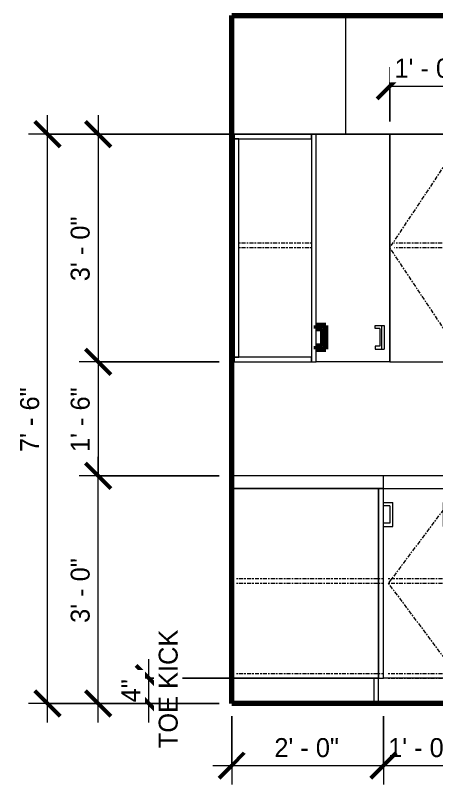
# Model space of a CAD drawing. Header units: inches. Extents: x 3011 to 5543, y -20 to 12119.
# Drawn here: x 5282.1 to 5348.5, y -12.8 to 108.8 of the extents above; entities that cross this region are included whole.
import ezdxf

# ---------------------------------------------------------------- set-up
doc = ezdxf.new("R2010")
doc.units = ezdxf.units.IN
doc.header["$MEASUREMENT"] = 0
doc.linetypes.add('Center', pattern=[1.25, 0.25, -0.1875, 0.625, -0.1875])
for name, color, linetype, lineweight in [('0-7', 170, 'Continuous', 5), ('A-ANNO-DIMS', 211, 'Continuous', 9), ('A-ANNO-DIMS-32', 211, 'Continuous', 9), ('A-FLOR-1', 7, 'Continuous', 70), ('A-WALL-2', 113, 'Continuous', 9), ('I-WALL-1', 7, 'Continuous', 70), ('I-WALL-2', 250, 'Continuous', 18), ('Q-CASE', 31, 'Continuous', 9), ('Q-CASE-1', 31, 'Center', 9), ('Q-CASE-2', 31, 'Continuous', 70), ('Q-SPCQ', 91, 'Continuous', 9)]:
    doc.layers.add(name, color=color, linetype=linetype, lineweight=lineweight)
doc.styles.add('Century Gothic', font='ufonts.com_century-gothic.ttf', dxfattribs={"height": 3})
doc.dimstyles.new('OD_1__HACK', dxfattribs={"dimscale": 12, "dimtxt": 3.132505, "dimasz": 0.333333, "dimexe": 0.25, "dimexo": 0.166667, "dimgap": 0.041667, "dimtad": 1, "dimdec": 0, "dimzin": 3, "dimdsep": 46, "dimlunit": 4, "dimtxsty": 'Century Gothic', "dimblk1": 'OBLIQUE', "dimblk2": 'OBLIQUE', "dimsah": 1, "dimcen": 0.09, "dimdle": 0.25, "dimazin": 0, "dimtfac": 1, "dimtdec": 4, "dimtix": 1, "dimtmove": 0, "dimatfit": 3, "dimfxl": 1, "dimtvp": 1, "dimtfill": 1, "dimfrac": 2, "dimtolj": 1, "dimtzin": 0, "dimarcsym": 2})
doc.dimstyles.new('OD_1__HACK_2_1', dxfattribs={"dimscale": 12, "dimtxt": 3.132505, "dimasz": 0.333333, "dimexe": 0.25, "dimexo": 0.166667, "dimgap": 0.041667, "dimtad": 1, "dimdec": 0, "dimzin": 3, "dimdsep": 46, "dimlunit": 4, "dimtxsty": 'Century Gothic', "dimblk1": 'OBLIQUE', "dimblk2": 'OBLIQUE', "dimsah": 1, "dimcen": 0.09, "dimdle": 0.25, "dimazin": 0, "dimtfac": 1, "dimtdec": 4, "dimtix": 1, "dimtmove": 0, "dimatfit": 3, "dimfxl": 1, "dimtvp": 1, "dimtfill": 1, "dimfrac": 2, "dimtolj": 1, "dimtzin": 0, "dimarcsym": 2})

# ---------------------------------------------------------------- blocks, each defined once
blk = doc.blocks.new('CTR - 1st Phase - Shell_rvt-9-1ST FLOOR - 1BD B - ADA TYPE B - KITCHEN BACK WALL')
at = {"layer": 'A-FLOR-1'}
for p, q in [((10458.16, 108.75), (10605.38, 108.75)), ((10583.39, 0), (10458.16, 0)), ((10603.28, 0), (10583.9, 0)), ((10605.38, 0), (10604.03, 0))]:
    blk.add_line(p, q, dxfattribs=at)
blk = doc.blocks.new('CTR - 1st Phase - Common Walls_rvt-9-1ST FLOOR - 1BD B - ADA TYPE B - KITCHEN BACK WALL')
at = {"layer": 'I-WALL-1'}
for q in [(10458.16, 108.75), (10458.16, 0)]:
    blk.add_line((10458.16, 0), q, dxfattribs=at)
at = {"layer": 'I-WALL-2'}
blk.add_line((10476.16, 108.75), (10476.16, 90), dxfattribs=at)
blk = doc.blocks.new('308 - 308-2727439-1ST FLOOR - 1BD B - ADA TYPE B - KITCHEN BACK WALL')
at = {"layer": 'Q-CASE'}
for p, q in [((10458.16, 90), (10458.54, 90)), ((10471.54, 90), (10483.16, 90)), ((10483.16, 54), (10483.16, 90)), ((10483.16, 90), (10483.16, 54)), ((10480.87, 59.25), (10480.87, 59.75)), ((10480.87, 59.75), (10481.93, 59.75)), ((10481.93, 59.75), (10482.27, 59.75)), ((10481.93, 56), (10481.93, 59.75)), ((10482.27, 59.75), (10482.27, 56)), ((10481.57, 59.25), (10480.87, 59.25)), ((10481.57, 59.25), (10481.57, 56.5)), ((10481.57, 56.5), (10480.87, 56.5)), ((10480.87, 56.5), (10480.87, 56)), ((10480.87, 56), (10481.93, 56)), ((10481.93, 56), (10482.27, 56)), ((10458.54, 54), (10458.16, 54)), ((10483.16, 54), (10471.54, 54))]:
    blk.add_line(p, q, dxfattribs=at)
blk = doc.blocks.new('Base Cabinet Corner 197 - Base Cabinet Corner 197-2565125-1ST FLOOR - 1BD B - ADA TYPE B - KITCHEN BACK WALL')
at = {"layer": 'Q-CASE'}
for p, q in [((10481.41, 34), (10458.16, 34)), ((10458.16, 34), (10458.16, 4)), ((10482.18, 34), (10481.41, 34)), ((10481.41, 34), (10481.41, 4)), ((10481.41, 4), (10481.41, 34)), ((10482.18, 4), (10482.18, 34)), ((10482.18, 34), (10494.16, 34)), ((10494.16, 4), (10494.16, 34)), ((10482.18, 31.75), (10483.66, 31.75)), ((10483.66, 28), (10483.66, 31.75)), ((10491.66, 31.75), (10492.15, 31.75)), ((10491.66, 28), (10491.66, 31.75)), ((10492.15, 31.75), (10492.15, 28)), ((10483.16, 31.25), (10482.18, 31.25)), ((10483.16, 31.25), (10483.16, 28.5)), ((10483.16, 28.5), (10482.18, 28.5)), ((10482.18, 28), (10483.66, 28)), ((10491.66, 28), (10492.15, 28)), ((10481.41, 4), (10458.16, 4)), ((10458.16, 4), (10458.16, 0)), ((10458.16, 4), (10481.41, 4)), ((10481.41, 4), (10480.65, 4)), ((10480.65, 4), (10480.65, 0)), ((10481.41, 0), (10481.41, 4)), ((10481.41, 0), (10481.41, 4)), ((10481.41, 4), (10482.18, 4)), ((10494.16, 4), (10482.18, 4)), ((10494.16, 4), (10494.16, 0)), ((10458.16, 0), (10481.41, 0)), ((10480.65, 0), (10481.41, 0))]:
    blk.add_line(p, q, dxfattribs=at)
at = {"layer": 'Q-CASE-1'}
for p, q in [((10494.16, 34), (10482.93, 19)), ((10458.91, 19.75), (10482.16, 19.75)), ((10482.93, 19.75), (10493.41, 19.75)), ((10458.91, 19), (10482.16, 19)), ((10482.93, 19), (10494.16, 4)), ((10482.93, 19), (10493.41, 19)), ((10458.91, 4.75), (10482.16, 4.75)), ((10458.91, 4), (10482.16, 4)), ((10482.93, 4.75), (10493.41, 4.75)), ((10482.93, 4), (10493.41, 4))]:
    blk.add_line(p, q, dxfattribs=at)
blk = doc.blocks.new('300 Series Wall Hung Cabinet_302 - 24_ X 36_-2573584-1ST FLOOR - 1BD B - ADA TYPE B - KITCHEN BACK WALL')
at = {"layer": 'Q-CASE'}
for p, q in [((10470.79, 90), (10458.54, 90)), ((10458.54, 90), (10458.54, 89.25)), ((10470.79, 90), (10470.79, 54)), ((10471.54, 90), (10470.79, 90)), ((10470.79, 89.25), (10470.79, 90)), ((10471.54, 54), (10471.54, 90)), ((10458.54, 89.25), (10458.54, 54.75)), ((10459.29, 89.25), (10458.54, 89.25)), ((10458.54, 89.25), (10470.79, 89.25)), ((10459.29, 54.75), (10459.29, 89.25)), ((10458.54, 54.75), (10459.29, 54.75)), ((10470.79, 54.75), (10458.54, 54.75)), ((10458.54, 54.75), (10458.54, 54)), ((10470.79, 54), (10470.79, 54.75)), ((10458.54, 54), (10470.79, 54)), ((10470.79, 54), (10471.54, 54))]:
    blk.add_line(p, q, dxfattribs=at)
at = {"layer": 'Q-CASE-1'}
for p, q in [((10470.79, 72.75), (10459.29, 72.75)), ((10470.79, 72), (10459.29, 72))]:
    blk.add_line(p, q, dxfattribs=at)
at = {"layer": 'Q-CASE-2'}
for p, q in [((10471.54, 59.75), (10471.54, 59.25)), ((10473.04, 59.75), (10471.54, 59.75)), ((10473.04, 56), (10473.04, 59.75)), ((10471.54, 59.25), (10472.54, 59.25)), ((10472.54, 59.25), (10472.54, 56.5)), ((10472.54, 56.5), (10471.54, 56.5)), ((10471.54, 56.5), (10471.54, 56)), ((10471.54, 56), (10473.04, 56))]:
    blk.add_line(p, q, dxfattribs=at)
blk = doc.blocks.new('300 Series Wall Hung Cabinet_301 - 12_-2218017-1ST FLOOR - 1BD B - ADA TYPE B - KITCHEN BACK WALL')
at = {"layer": 'Q-CASE'}
for p, q in [((10495.16, 90), (10483.16, 90)), ((10483.16, 90), (10483.16, 54)), ((10495.16, 82.26), (10495.16, 90)), ((10495.16, 64.31), (10495.16, 66.15)), ((10492.68, 59.75), (10493.16, 59.75)), ((10492.68, 56), (10492.68, 59.75)), ((10493.16, 59.75), (10493.16, 56)), ((10495.16, 54), (10495.16, 60)), ((10492.68, 56), (10493.16, 56)), ((10483.16, 54), (10495.16, 54))]:
    blk.add_line(p, q, dxfattribs=at)
at = {"layer": 'Q-CASE-1'}
for p, q in [((10483.16, 72), (10495.16, 90)), ((10483.16, 72), (10495.16, 54)), ((10494.41, 72.75), (10483.91, 72.75)), ((10494.41, 72), (10483.91, 72))]:
    blk.add_line(p, q, dxfattribs=at)
blk = doc.blocks.new('DIMBLOCK156-1ST FLOOR - 1BD B - ADA TYPE B - KITCHEN BACK WALL')
at = {"layer": 'A-ANNO-DIMS-32'}
for p, q in [((5341.28, 92), (5341.28, 100.57)), ((5353.28, 92), (5353.28, 100.57)), ((5341.28, 97.57), (5353.28, 97.57)), ((5341.28, 97.57), (5341.28, 92)), ((5353.28, 97.57), (5353.28, 92))]:
    blk.add_line(p, q, dxfattribs=at)
at = {"layer": 'A-ANNO-DIMS-32', "lineweight": 50}
for p, q in [((5341.28, 97.57), (5343.28, 99.57)), ((5353.28, 97.57), (5355.28, 99.57)), ((5341.28, 97.57), (5339.28, 95.57)), ((5353.28, 97.57), (5351.28, 95.57))]:
    blk.add_line(p, q, dxfattribs=at)
at = {"layer": 'A-ANNO-DIMS-32', "color": 0, "insert": (5342.03, 101.91), "char_height": 3, "width": 12.5897, "attachment_point": 1, "line_spacing_factor": 0.984502, "style": 'Century Gothic', "bg_fill": 3, "box_fill_scale": 1.25, "bg_fill_color": 256, "bg_fill_true_color": 13158600, "bg_fill_transparency": 0}
blk.add_mtext('1\' - 0"', dxfattribs=at)
blk = doc.blocks.new('_Oblique')
at = {"color": 0, "linetype": 'ByBlock', "lineweight": -2}
blk.add_line((-0.5, -0.5), (0.5, 0.5), dxfattribs=at)
blk = doc.blocks.new('DIMBLOCK160-1ST FLOOR - 1BD B - ADA TYPE B - KITCHEN BACK WALL')
at = {"layer": 'A-ANNO-DIMS-32'}
for p, q in [((5295.15, 93), (5295.15, 54)), ((5411.16, 90), (5292.15, 90)), ((5295.15, 90), (5411.16, 90)), ((5314.28, 54), (5292.15, 54)), ((5295.15, 54), (5314.28, 54))]:
    blk.add_line(p, q, dxfattribs=at)
at = {"layer": 'A-ANNO-DIMS-32', "lineweight": 50}
for p, q in [((5295.15, 90), (5293.15, 92)), ((5295.15, 90), (5297.15, 88)), ((5295.15, 54), (5293.15, 56)), ((5295.15, 54), (5297.15, 52))]:
    blk.add_line(p, q, dxfattribs=at)
at = {"layer": 'A-ANNO-DIMS-32', "color": 0, "insert": (5290.81, 66.75), "char_height": 3, "width": 12.5897, "attachment_point": 1, "rotation": 90, "line_spacing_factor": 0.984502, "style": 'Century Gothic', "bg_fill": 3, "box_fill_scale": 1.25, "bg_fill_color": 256, "bg_fill_true_color": 13158600, "bg_fill_transparency": 0}
blk.add_mtext('3\' - 0"', dxfattribs=at)
blk = doc.blocks.new('DIMBLOCK161-1ST FLOOR - 1BD B - ADA TYPE B - KITCHEN BACK WALL')
at = {"layer": 'A-ANNO-DIMS-32', "lineweight": 50}
for p, q in [((5295.15, 54), (5293.15, 56)), ((5295.15, 54), (5297.15, 52)), ((5295.15, 36), (5293.15, 38)), ((5295.15, 36), (5297.15, 34))]:
    blk.add_line(p, q, dxfattribs=at)
at = {"layer": 'A-ANNO-DIMS-32'}
for p, q in [((5314.28, 54), (5292.15, 54)), ((5295.15, 54), (5295.15, 36)), ((5295.15, 54), (5314.28, 54)), ((5314.28, 36), (5292.15, 36)), ((5295.15, 36), (5314.28, 36))]:
    blk.add_line(p, q, dxfattribs=at)
at = {"layer": 'A-ANNO-DIMS-32', "color": 0, "insert": (5290.81, 39.75), "char_height": 3, "width": 12.5897, "attachment_point": 1, "rotation": 90, "line_spacing_factor": 0.984502, "style": 'Century Gothic', "bg_fill": 3, "box_fill_scale": 1.25, "bg_fill_color": 256, "bg_fill_true_color": 13158600, "bg_fill_transparency": 0}
blk.add_mtext('1\' - 6"', dxfattribs=at)
blk = doc.blocks.new('DIMBLOCK162-1ST FLOOR - 1BD B - ADA TYPE B - KITCHEN BACK WALL')
at = {"layer": 'A-ANNO-DIMS-32'}
for p, q in [((5303.15, -3), (5303.15, 7)), ((5339.05, 4), (5300.15, 4)), ((5303.15, 4), (5339.05, 4)), ((5314.28, 0), (5300.15, 0)), ((5303.15, 0), (5314.28, 0))]:
    blk.add_line(p, q, dxfattribs=at)
at = {"layer": 'A-ANNO-DIMS-32', "lineweight": 50}
for p, q in [((5303.15, 4), (5301.15, 6)), ((5303.15, 4), (5305.15, 2)), ((5303.15, 0), (5301.15, 2)), ((5303.15, 0), (5305.15, -2))]:
    blk.add_line(p, q, dxfattribs=at)
at = {"layer": 'A-ANNO-DIMS-32', "color": 0, "char_height": 3, "attachment_point": 1, "rotation": 90, "line_spacing_factor": 0.984502, "style": 'Century Gothic', "bg_fill": 3, "box_fill_scale": 1.25, "bg_fill_color": 256, "bg_fill_true_color": 13158600, "bg_fill_transparency": 0}
for s, insert, width in [('TOE KICK', (5304.73, -7.05), 21.7187), ('4"', (5298.81, 0.19), 4.3557)]:
    blk.add_mtext(s, dxfattribs=dict(at, insert=insert, width=width))
blk = doc.blocks.new('DIMBLOCK163-1ST FLOOR - 1BD B - ADA TYPE B - KITCHEN BACK WALL')
at = {"layer": 'A-ANNO-DIMS-32'}
for p, q in [((5287.15, -3), (5287.15, 93)), ((5339.28, 90), (5284.15, 90)), ((5287.15, 90), (5339.28, 90)), ((5314.28, 0), (5284.15, 0)), ((5287.15, 0), (5314.28, 0))]:
    blk.add_line(p, q, dxfattribs=at)
at = {"layer": 'A-ANNO-DIMS-32', "lineweight": 50}
for p, q in [((5287.15, 90), (5285.15, 92)), ((5287.15, 90), (5289.15, 88)), ((5287.15, 0), (5285.15, 2)), ((5287.15, 0), (5289.15, -2))]:
    blk.add_line(p, q, dxfattribs=at)
at = {"layer": 'A-ANNO-DIMS-32', "color": 0, "insert": (5282.81, 39.75), "char_height": 3, "width": 12.5897, "attachment_point": 1, "rotation": 90, "line_spacing_factor": 0.984502, "style": 'Century Gothic', "bg_fill": 3, "box_fill_scale": 1.25, "bg_fill_color": 256, "bg_fill_true_color": 13158600, "bg_fill_transparency": 0}
blk.add_mtext('7\' - 6"', dxfattribs=at)
blk = doc.blocks.new('DIMBLOCK164-1ST FLOOR - 1BD B - ADA TYPE B - KITCHEN BACK WALL')
at = {"layer": 'A-ANNO-DIMS-32'}
for p, q in [((5340.28, -2), (5340.28, -12.81)), ((5340.28, -9.81), (5340.28, -2)), ((5352.28, -2), (5352.28, -12.81)), ((5352.28, -9.81), (5352.28, -2)), ((5340.28, -9.81), (5352.28, -9.81))]:
    blk.add_line(p, q, dxfattribs=at)
at = {"layer": 'A-ANNO-DIMS-32', "lineweight": 50}
for p, q in [((5340.28, -9.81), (5342.28, -7.81)), ((5352.28, -9.81), (5354.28, -7.81)), ((5340.28, -9.81), (5338.28, -11.81)), ((5352.28, -9.81), (5350.28, -11.81))]:
    blk.add_line(p, q, dxfattribs=at)
at = {"layer": 'A-ANNO-DIMS-32', "color": 0, "insert": (5341.03, -5.46), "char_height": 3, "width": 12.5897, "attachment_point": 1, "line_spacing_factor": 0.984502, "style": 'Century Gothic', "bg_fill": 3, "box_fill_scale": 1.25, "bg_fill_color": 256, "bg_fill_true_color": 13158600, "bg_fill_transparency": 0}
blk.add_mtext('1\' - 0"', dxfattribs=at)
blk = doc.blocks.new('DIMBLOCK172-1ST FLOOR - 1BD B - ADA TYPE B - KITCHEN BACK WALL')
at = {"layer": 'A-ANNO-DIMS-32'}
for p, q in [((5316.28, -2), (5316.28, -12.81)), ((5316.28, -9.81), (5316.28, -2)), ((5340.28, -2), (5340.28, -12.81)), ((5340.28, -9.81), (5340.28, -2)), ((5313.28, -9.81), (5343.28, -9.81))]:
    blk.add_line(p, q, dxfattribs=at)
at = {"layer": 'A-ANNO-DIMS-32', "lineweight": 50}
for p, q in [((5316.28, -9.81), (5318.28, -7.81)), ((5340.28, -9.81), (5342.28, -7.81)), ((5316.28, -9.81), (5314.28, -11.81)), ((5340.28, -9.81), (5338.28, -11.81))]:
    blk.add_line(p, q, dxfattribs=at)
at = {"layer": 'A-ANNO-DIMS-32', "color": 0, "insert": (5323.03, -5.46), "char_height": 3, "width": 12.5897, "attachment_point": 1, "line_spacing_factor": 0.984502, "style": 'Century Gothic', "bg_fill": 3, "box_fill_scale": 1.25, "bg_fill_color": 256, "bg_fill_true_color": 13158600, "bg_fill_transparency": 0}
blk.add_mtext('2\' - 0"', dxfattribs=at)
blk = doc.blocks.new('DIMBLOCK175-1ST FLOOR - 1BD B - ADA TYPE B - KITCHEN BACK WALL')
at = {"layer": 'A-ANNO-DIMS-32'}
for p, q in [((5295.15, -3), (5295.15, 39)), ((5314.28, 36), (5292.15, 36)), ((5295.15, 36), (5314.28, 36)), ((5314.28, 0), (5292.15, 0)), ((5295.15, 0), (5314.28, 0))]:
    blk.add_line(p, q, dxfattribs=at)
at = {"layer": 'A-ANNO-DIMS-32', "lineweight": 50}
for p, q in [((5295.15, 36), (5293.15, 38)), ((5295.15, 36), (5297.15, 34)), ((5295.15, 0), (5293.15, 2)), ((5295.15, 0), (5297.15, -2))]:
    blk.add_line(p, q, dxfattribs=at)
at = {"layer": 'A-ANNO-DIMS-32', "color": 0, "insert": (5290.81, 12.75), "char_height": 3, "width": 12.5897, "attachment_point": 1, "rotation": 90, "line_spacing_factor": 0.984502, "style": 'Century Gothic', "bg_fill": 3, "box_fill_scale": 1.25, "bg_fill_color": 256, "bg_fill_true_color": 13158600, "bg_fill_transparency": 0}
blk.add_mtext('3\' - 0"', dxfattribs=at)

msp = doc.modelspace()

# ---------------------------------------------------------------- linework, layer by layer
at = {"layer": 'A-WALL-2'}
for p, q in [((5353.28, 36), (5340.28, 36)), ((5340.3, 34), (5353.28, 34))]:
    msp.add_line(p, q, dxfattribs=at)
at = {"layer": 'Q-SPCQ'}
for p, q in [((5316.28, 36), (5316.28, 34)), ((5340.28, 36), (5316.28, 36)), ((5340.28, 34), (5340.28, 36)), ((5316.28, 34), (5340.28, 34))]:
    msp.add_line(p, q, dxfattribs=at)

# ---------------------------------------------------------------- block references
at = {"layer": '0-7'}
for name in ['CTR - 1st Phase - Shell_rvt-9-1ST FLOOR - 1BD B - ADA TYPE B - KITCHEN BACK WALL', 'CTR - 1st Phase - Common Walls_rvt-9-1ST FLOOR - 1BD B - ADA TYPE B - KITCHEN BACK WALL']:
    msp.add_blockref(name, (-5141.88, 0), dxfattribs=at)
at = {"layer": 'Q-CASE'}
for name in ['308 - 308-2727439-1ST FLOOR - 1BD B - ADA TYPE B - KITCHEN BACK WALL', '300 Series Wall Hung Cabinet_302 - 24_ X 36_-2573584-1ST FLOOR - 1BD B - ADA TYPE B - KITCHEN BACK WALL', '300 Series Wall Hung Cabinet_301 - 12_-2218017-1ST FLOOR - 1BD B - ADA TYPE B - KITCHEN BACK WALL', 'Base Cabinet Corner 197 - Base Cabinet Corner 197-2565125-1ST FLOOR - 1BD B - ADA TYPE B - KITCHEN BACK WALL']:
    msp.add_blockref(name, (-5141.88, 0), dxfattribs=at)

# ---------------------------------------------------------------- next in the draw order: dimensions: what is measured, and where the dimension line sits
at = {"layer": 'A-ANNO-DIMS'}
dim = msp.add_linear_dim(base=(5353.28, 97.57), p1=(5341.28, 90), p2=(5353.28, 90), dimstyle='OD_1__HACK_2_1', override={"dimpost": '<>', "dimfxl": 12}, dxfattribs=at)
dim.commit()
dim.dimension.update_dxf_attribs({"geometry": 'DIMBLOCK156-1ST FLOOR - 1BD B - ADA TYPE B - KITCHEN BACK WALL', "text_midpoint": (5347.28, 99.64)})
dim = msp.add_linear_dim(base=(5303.15, 4), p1=(5316.28, 0), p2=(5341.05, 4), angle=90, text='<>\\XTOE KICK', dimstyle='OD_1__HACK_2_1', override={"dimpost": '<>', "dimfxl": 25.088655}, dxfattribs=at)
dim.commit()
dim.dimension.update_dxf_attribs({"geometry": 'DIMBLOCK162-1ST FLOOR - 1BD B - ADA TYPE B - KITCHEN BACK WALL', "text_midpoint": (5303.15, 2)})

# ---------------------------------------------------------------- next in the draw order: dimensions: what is measured, and where the dimension line sits
dim = msp.add_linear_dim(base=(5295.15, 54), p1=(5413.16, 90), p2=(5316.28, 54), angle=90, dimstyle='OD_1__HACK_2_1', override={"dimpost": '<>', "dimfxl": 103.354248}, dxfattribs=at)
dim.commit()
dim.dimension.update_dxf_attribs({"geometry": 'DIMBLOCK160-1ST FLOOR - 1BD B - ADA TYPE B - KITCHEN BACK WALL', "text_midpoint": (5293.08, 72)})

# ---------------------------------------------------------------- next in the draw order: dimensions: what is measured, and where the dimension line sits
dim = msp.add_linear_dim(base=(5295.15, 36), p1=(5316.28, 54), p2=(5316.28, 36), angle=90, dimstyle='OD_1__HACK_2_1', override={"dimpost": '<>', "dimfxl": 18}, dxfattribs=at)
dim.commit()
dim.dimension.update_dxf_attribs({"geometry": 'DIMBLOCK161-1ST FLOOR - 1BD B - ADA TYPE B - KITCHEN BACK WALL', "text_midpoint": (5293.08, 45)})

# ---------------------------------------------------------------- next in the draw order: dimensions: what is measured, and where the dimension line sits
dim = msp.add_linear_dim(base=(5287.15, 90), p1=(5316.28, 0), p2=(5341.28, 90), angle=90, dimstyle='OD_1__HACK_2_1', override={"dimpost": '<>', "dimfxl": 93.407708}, dxfattribs=at)
dim.commit()
dim.dimension.update_dxf_attribs({"geometry": 'DIMBLOCK163-1ST FLOOR - 1BD B - ADA TYPE B - KITCHEN BACK WALL', "text_midpoint": (5285.08, 45)})

# ---------------------------------------------------------------- next in the draw order: dimensions: what is measured, and where the dimension line sits
dim = msp.add_linear_dim(base=(5352.28, -9.81), p1=(5340.28, 0), p2=(5352.28, 0), dimstyle='OD_1__HACK_2_1', override={"dimpost": '<>', "dimfxl": 12}, dxfattribs=at)
dim.commit()
dim.dimension.update_dxf_attribs({"geometry": 'DIMBLOCK164-1ST FLOOR - 1BD B - ADA TYPE B - KITCHEN BACK WALL', "text_midpoint": (5346.28, -7.73)})

# ---------------------------------------------------------------- next in the draw order: dimensions: what is measured, and where the dimension line sits
dim = msp.add_linear_dim(base=(5340.28, -9.81), p1=(5316.28, 0), p2=(5340.28, 0), dimstyle='OD_1__HACK', override={"dimpost": '<>', "dimfxl": 24}, dxfattribs=at)
dim.commit()
dim.dimension.update_dxf_attribs({"geometry": 'DIMBLOCK172-1ST FLOOR - 1BD B - ADA TYPE B - KITCHEN BACK WALL', "text_midpoint": (5328.28, -7.73)})

# ---------------------------------------------------------------- next in the draw order: dimensions: what is measured, and where the dimension line sits
dim = msp.add_linear_dim(base=(5295.15, 36), p1=(5316.28, 0), p2=(5316.28, 36), angle=90, dimstyle='OD_1__HACK', override={"dimpost": '<>', "dimfxl": 36}, dxfattribs=at)
dim.commit()
dim.dimension.update_dxf_attribs({"geometry": 'DIMBLOCK175-1ST FLOOR - 1BD B - ADA TYPE B - KITCHEN BACK WALL', "text_midpoint": (5293.08, 18)})

doc.saveas('drawing.dxf')
